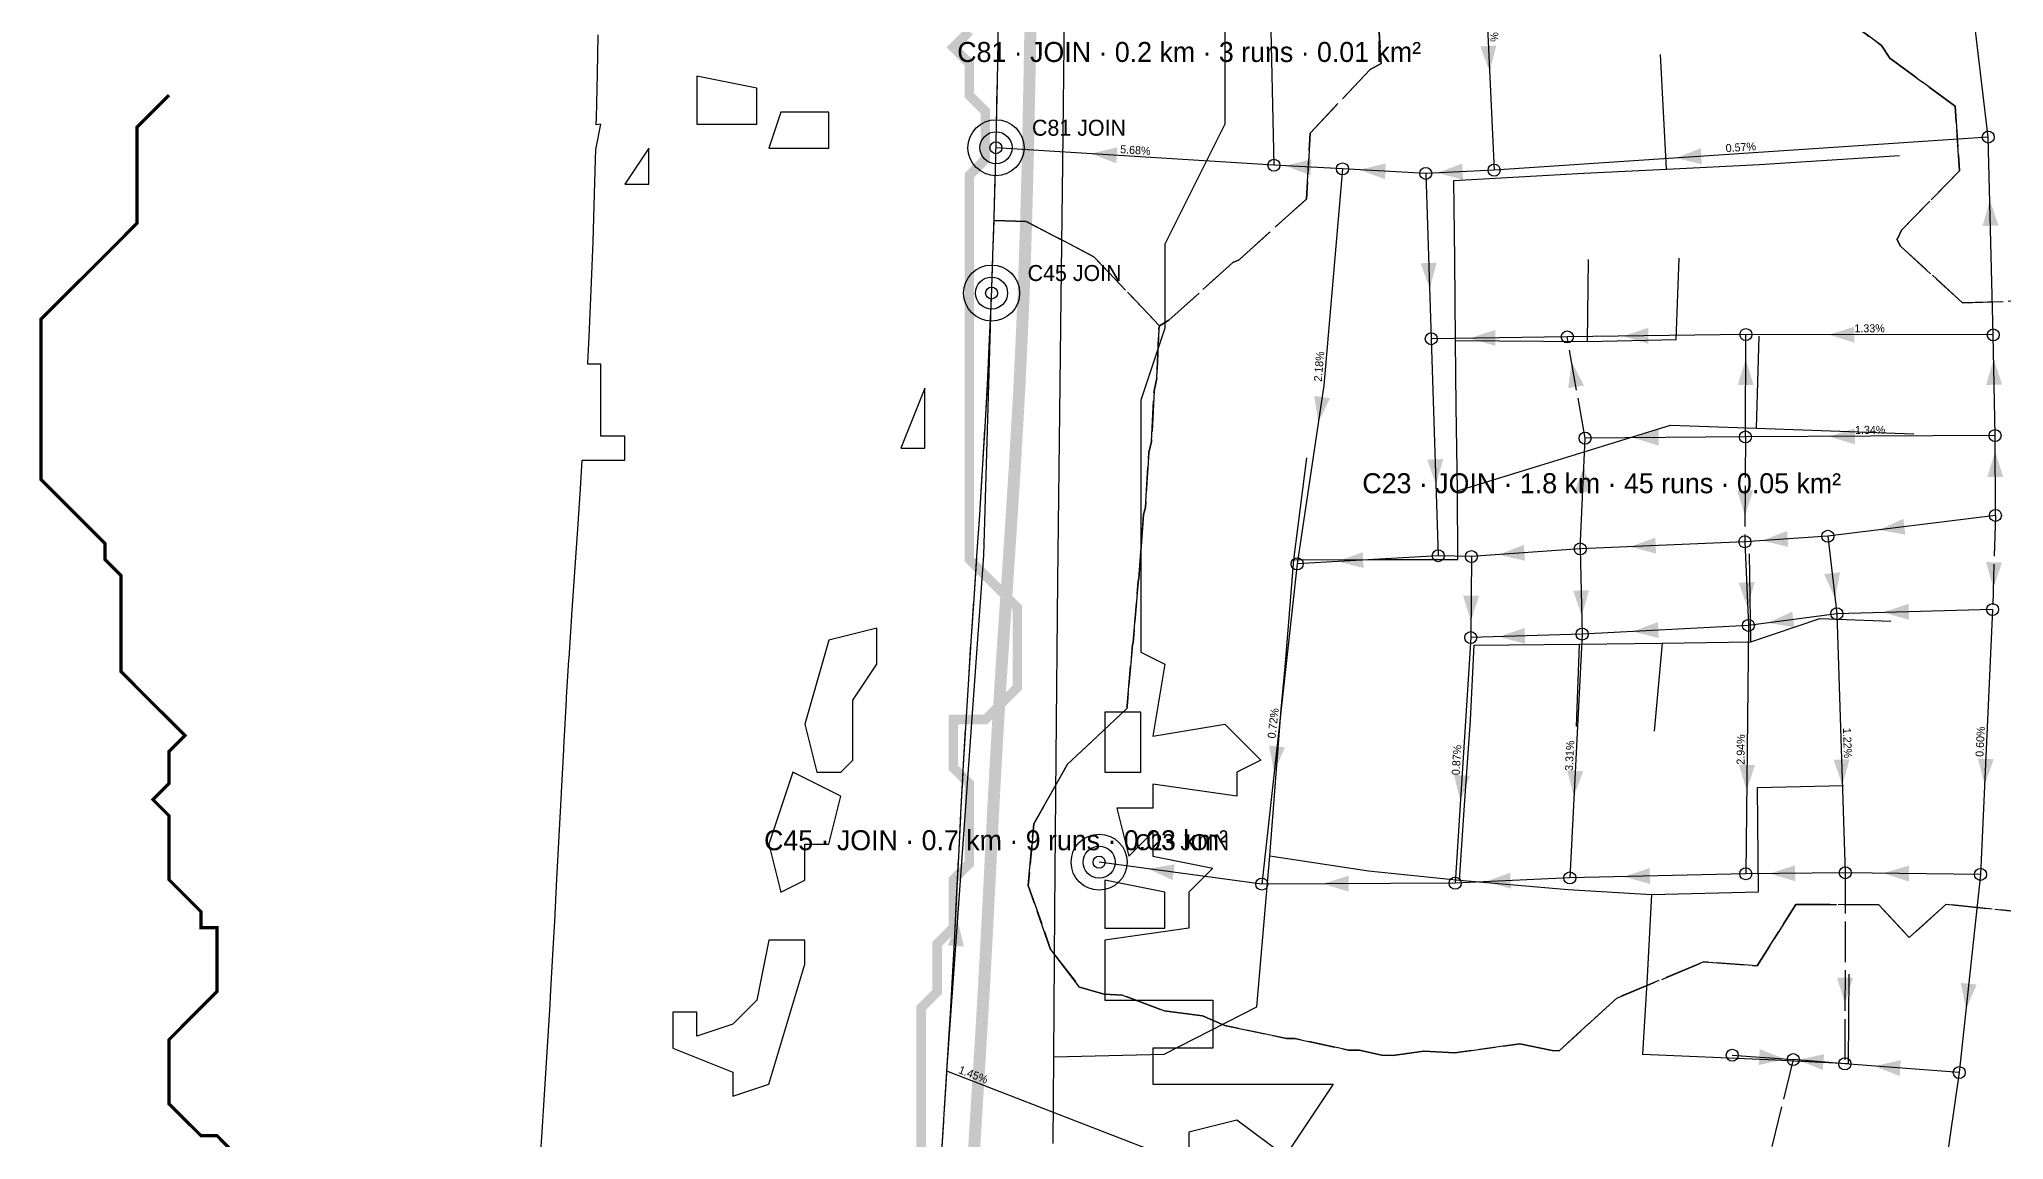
# Model space of a CAD drawing. Header units: metres. Extents: x 442821 to 452274, y 2561971 to 2571293.
# Drawn here: x 449831.5 to 450322.4, y 2569300.1 to 2569575.2 of the extents above; entities that cross this region are included whole.
import ezdxf
from ezdxf.enums import TextEntityAlignment as Align

# ---------------------------------------------------------------- set-up
doc = ezdxf.new("R2010")
doc.units = ezdxf.units.M
doc.header["$LTSCALE"] = 8
doc.linetypes.add('DASHDOT', pattern=[3.556, 2.54, -0.508, 0, -0.508])
doc.linetypes.add('DASHED', pattern=[1.524, 1.27, -0.254])
for name, color, linetype in [('A_ARROWS', 7, 'Continuous'), ('A_BUILT_2006', 252, 'Continuous'), ('A_CATCH_LABEL', 7, 'Continuous'), ('A_CATCHMENTS', 7, 'Continuous'), ('A_ENVELOPE', 3, 'Continuous'), ('A_GRADIENT', 8, 'Continuous'), ('A_JUNCTIONS', 8, 'Continuous'), ('A_MAIN_PIPE', 5, 'Continuous'), ('A_OUTLET_LABEL', 7, 'Continuous'), ('A_OUTLETS', 7, 'Continuous'), ('A_RUNS', 7, 'Continuous'), ('A_STREAMS', 5, 'Continuous'), ('A_WADI', 4, 'Continuous')]:
    doc.layers.add(name, color=color, linetype=linetype)

msp = doc.modelspace()

# ---------------------------------------------------------------- linework, layer by layer
at = {"layer": 'A_ARROWS', "color": 4}
for points in [[(450193.92, 2569567.14), (450191.62, 2569573.44), (450195.62, 2569573.63)], [(450240.48, 2569545.54), (450246.73, 2569547.96), (450246.99, 2569543.97)], [(450161.49, 2569542.57), (450167.99, 2569544.22), (450167.77, 2569540.23)], [(450180.8, 2569541.82), (450187.1, 2569544.12), (450187.29, 2569540.12)], [(450178.94, 2569512.89), (450176.72, 2569519.22), (450180.72, 2569519.35)], [(450227.21, 2569500.99), (450233.58, 2569503.08), (450233.64, 2569499.08)], [(450278.71, 2569501.37), (450285.12, 2569503.36), (450285.11, 2569499.36)], [(450188.97, 2569500.49), (450195.34, 2569502.57), (450195.39, 2569498.57)], [(450214.44, 2569494.62), (450217.51, 2569488.66), (450213.57, 2569487.98)], [(450257.95, 2569495.16), (450259.92, 2569488.75), (450255.92, 2569488.77)], [(450319.92, 2569495.25), (450322.03, 2569488.88), (450318.03, 2569488.81)], [(450151.12, 2569479.46), (450150.09, 2569486.09), (450154.05, 2569485.5)], [(450229.81, 2569475.58), (450236.2, 2569477.63), (450236.23, 2569473.63)], [(450278.82, 2569475.91), (450285.21, 2569477.95), (450285.23, 2569473.95)], [(450180.54, 2569463.81), (450178.34, 2569470.14), (450182.33, 2569470.27)], [(450217.47, 2569468.42), (450219.2, 2569461.94), (450215.2, 2569462.11)], [(450320.28, 2569472.17), (450322.31, 2569465.78), (450318.31, 2569465.76)], [(450257.77, 2569456.07), (450255.8, 2569462.48), (450259.8, 2569462.47)], [(450291.26, 2569452.56), (450297.36, 2569455.34), (450297.86, 2569451.37)], [(450196.27, 2569446.38), (450202.51, 2569448.83), (450202.79, 2569444.84)], [(450229.05, 2569448.35), (450235.35, 2569450.63), (450235.53, 2569446.63)], [(450262.04, 2569449.88), (450268.29, 2569452.3), (450268.56, 2569448.31)], [(450155.95, 2569444.67), (450162.23, 2569447.03), (450162.46, 2569443.04)], [(450319.82, 2569438.07), (450318.01, 2569444.53), (450322.01, 2569444.41)], [(450258.44, 2569433.06), (450256.17, 2569439.37), (450260.17, 2569439.54)], [(450280.28, 2569435.38), (450277.56, 2569441.51), (450281.53, 2569441.97)], [(450189.25, 2569429.75), (450187.3, 2569436.16), (450191.3, 2569436.13)], [(450216.96, 2569431.04), (450214.82, 2569437.39), (450218.81, 2569437.48)], [(450292.29, 2569431.92), (450298.64, 2569434.09), (450298.75, 2569430.09)], [(450229.69, 2569427.18), (450235.98, 2569429.51), (450236.19, 2569425.52)], [(450263.5, 2569429.34), (450269.58, 2569432.16), (450270.1, 2569428.19)], [(450196.36, 2569425.87), (450202.69, 2569428.07), (450202.82, 2569424.07)], [(450140.09, 2569392.07), (450138.81, 2569398.66), (450142.78, 2569398.22)], [(450282.11, 2569388.76), (450279.91, 2569395.1), (450283.9, 2569395.23)], [(450317.65, 2569388.94), (450315.94, 2569395.42), (450319.94, 2569395.24)], [(450186.62, 2569384.82), (450185.03, 2569391.33), (450189.02, 2569391.08)], [(450215.01, 2569385.95), (450213.34, 2569392.44), (450217.33, 2569392.24)], [(450258.18, 2569387.44), (450256.25, 2569393.86), (450260.25, 2569393.82)], [(450108.63, 2569367.85), (450115.24, 2569368.97), (450114.71, 2569365.01)], [(450152.32, 2569364.1), (450158.71, 2569366.13), (450158.73, 2569362.13)], [(450192.79, 2569364.6), (450199.09, 2569366.88), (450199.27, 2569362.89)], [(450227.57, 2569365.88), (450233.92, 2569368.03), (450234.02, 2569364.03)], [(450263.9, 2569366.66), (450270.28, 2569368.73), (450270.33, 2569364.73)], [(450292.34, 2569366.75), (450298.77, 2569368.67), (450298.72, 2569364.67)]]:
    msp.add_solid(points, dxfattribs=at)
at = {"layer": 'A_ARROWS', "color": 3}
for points in [[(450094.36, 2569546.61), (450100.88, 2569548.2), (450100.63, 2569544.21)], [(450142.89, 2569543.58), (450149.39, 2569545.23), (450149.18, 2569541.23)]]:
    msp.add_solid(points, dxfattribs=at)
at = {"layer": 'A_ARROWS', "color": 2}
for points in [[(450318.97, 2569534.99), (450321.13, 2569528.64), (450317.13, 2569528.54)], [(450061, 2569354.94), (450062.54, 2569348.42), (450058.55, 2569348.7)], [(450282.75, 2569334.2), (450280.77, 2569340.6), (450284.77, 2569340.6)], [(450313.01, 2569332.75), (450311.7, 2569339.33), (450315.68, 2569338.9)], [(450267.71, 2569320.3), (450261.18, 2569318.77), (450261.47, 2569322.76)], [(450270.99, 2569320.05), (450277.53, 2569321.52), (450277.2, 2569317.54)], [(450290.17, 2569318.52), (450296.7, 2569320.03), (450296.4, 2569316.04)]]:
    msp.add_solid(points, dxfattribs=at)
at = {"layer": 'A_BUILT_2006', "color": 252}
for points in [[(450087.24, 2569544.2), (450087.66, 2569581.19)], [(450238.12, 2569542.74), (450236.68, 2569571.4)], [(450086.86, 2569510.6), (450087.24, 2569544.2)], [(450217.46, 2569541.71), (450238.12, 2569542.74)], [(450238.12, 2569542.74), (450261.38, 2569543.9)], [(450261.38, 2569543.9), (450296.4, 2569546.2)], [(450185.02, 2569539.94), (450217.46, 2569541.71)], [(450185.44, 2569499.94), (450185.24, 2569520.15), (450185.02, 2569539.94)], [(450218.39, 2569499.66), (450218.63, 2569520.15)], [(450240.54, 2569500.16), (450241.33, 2569520.49)], [(450086.46, 2569474.8), (450086.86, 2569510.6)], [(450185.44, 2569499.94), (450218.39, 2569499.66)], [(450185.6, 2569483.41), (450185.44, 2569499.94)], [(450218.39, 2569499.66), (450240.54, 2569500.16)], [(450260.64, 2569478.03), (450261.32, 2569500.96)], [(450185.9, 2569462.32), (450185.6, 2569483.41)], [(450212.19, 2569470.41), (450239.17, 2569478.77)], [(450239.17, 2569478.77), (450260.64, 2569478.03)], [(450086.06, 2569439.8), (450086.46, 2569474.8)], [(450260.64, 2569478.03), (450299.98, 2569476.57)], [(450145.04, 2569445.12), (450148.24, 2569470.55)], [(450185.9, 2569462.32), (450212.19, 2569470.41)], [(450186.02, 2569445.15), (450185.9, 2569462.32)], [(450141.88, 2569407.78), (450142.8, 2569418.27), (450145.04, 2569445.12)], [(450145.04, 2569445.12), (450165.94, 2569445.18)], [(450165.94, 2569445.18), (450186.02, 2569445.15)], [(450259.25, 2569424.62), (450258.9, 2569446.61)], [(450085.63, 2569395.83), (450086.06, 2569439.8)], [(450259.25, 2569424.62), (450276.49, 2569430.43)], [(450276.49, 2569430.43), (450294.25, 2569429.73)], [(450216.32, 2569424.04), (450237.07, 2569424.27)], [(450237.07, 2569424.27), (450235.08, 2569402.28)], [(450237.07, 2569424.27), (450259.25, 2569424.62)], [(450189.14, 2569405.03), (450190.07, 2569423.74), (450190.07, 2569423.74)], [(450190.07, 2569423.74), (450216.32, 2569424.04)], [(450216.32, 2569424.04), (450215.6, 2569403.45)], [(450139.01, 2569371.07), (450141.88, 2569407.78)], [(450187.67, 2569383.73), (450189.14, 2569405.03)], [(450085.31, 2569357.37), (450085.63, 2569395.83)], [(450260.91, 2569388.19), (450282.4, 2569388.71)], [(450261.1, 2569362.1), (450260.91, 2569388.18), (450260.91, 2569388.19)], [(450186.44, 2569365.03), (450187.67, 2569383.73)], [(450135.73, 2569333.35), (450139.01, 2569371.07)], [(450139.01, 2569371.07), (450163.64, 2569367.32)], [(450163.64, 2569367.32), (450186.44, 2569365.03)], [(450186.44, 2569365.03), (450213.55, 2569362.66)], [(450213.55, 2569362.66), (450234.43, 2569361.41)], [(450234.43, 2569361.41), (450234.43, 2569361.41), (450233.28, 2569340.87)], [(450234.43, 2569361.41), (450261.1, 2569362.1)], [(450085, 2569320.81), (450085.31, 2569357.37)], [(450233.28, 2569340.87), (450232.15, 2569321.54)], [(450283.65, 2569319.2), (450283.81, 2569341.54)], [(450112.56, 2569321.55), (450135.73, 2569333.35)], [(450085, 2569320.81), (450112.56, 2569321.55)], [(450232.15, 2569321.54), (450263.53, 2569320.17)], [(450084.82, 2569299.19), (450085, 2569320.81)], [(450263.53, 2569320.17), (450283.65, 2569319.2)]]:
    msp.add_lwpolyline(points, dxfattribs=at)
at = {"layer": 'A_CATCHMENTS', "color": 3, "linetype": 'DASHED'}
msp.add_lwpolyline([(450165.95, 2569583.31), (450166.83, 2569569.18), (450164.12, 2569567.67), (450149.06, 2569551.74), (450148.17, 2569535.27), (450131.32, 2569520.09), (450129.79, 2569519.44), (450113.77, 2569504.97), (450111.42, 2569503.59), (450111.36, 2569503.69), (450095.01, 2569520.85), (450078.13, 2569529.7), (450070.1, 2569529.94), (450070.1, 2569529.94), (450070.12, 2569530.62), (450070.45, 2569542.67), (450070.52, 2569545.87), (450070.69, 2569553.41), (450070.92, 2569564.62), (450071.11, 2569574.9), (450071.12, 2569575.71)], dxfattribs=at)
at = {"layer": 'A_CATCHMENTS', "color": 4, "linetype": 'DASHED'}
for points in [[(450331.64, 2569356.5), (450308.08, 2569359.02), (450298.83, 2569350.65), (450291.18, 2569358.88), (450270.47, 2569358.93), (450260.8, 2569343.59), (450247.48, 2569344.58), (450225.69, 2569335.53), (450211.34, 2569322.37), (450209.55, 2569322.41), (450201.5, 2569324.06), (450185.27, 2569321.85), (450177.47, 2569322.23), (450169.78, 2569321.14), (450166.97, 2569321.25), (450166.97, 2569321.25), (450161.36, 2569322.48), (450158.65, 2569322.55), (450145.23, 2569325.43), (450143.16, 2569325.44), (450127.78, 2569328.64), (450122.2, 2569331.12), (450112.62, 2569332.38), (450102.2, 2569336.26), (450097.6, 2569336.47), (450091.48, 2569338.26), (450084.23, 2569347.71), (450078.63, 2569363.65), (450080.03, 2569379.08), (450088.42, 2569394), (450103.31, 2569407.96), (450103.34, 2569408.27), (450103.32, 2569408.47), (450104.7, 2569423.9), (450104.82, 2569424.31), (450106.08, 2569439.72), (450106.26, 2569440.37), (450107.44, 2569456.42), (450107.91, 2569458.13), (450108.74, 2569471.88), (450109.45, 2569474.66), (450110.06, 2569487.34), (450110.8, 2569490.47), (450111.24, 2569502.8), (450111.42, 2569503.59), (450113.77, 2569504.97), (450129.79, 2569519.44), (450131.32, 2569520.09), (450148.17, 2569535.27), (450149.06, 2569551.74), (450164.12, 2569567.67), (450166.83, 2569569.18), (450165.95, 2569583.31)], [(450280.61, 2569581.96), (450291.85, 2569573.69), (450293.98, 2569570.49), (450310.3, 2569558.49), (450311.38, 2569542.35), (450296.87, 2569527.47), (450295.95, 2569525.46), (450295.71, 2569525.22), (450296.66, 2569523.47), (450312.09, 2569509.37), (450333.69, 2569509.91)]]:
    msp.add_lwpolyline(points, dxfattribs=at)
at = {"layer": 'A_CATCHMENTS', "color": 2, "linetype": 'DASHED'}
for points in [[(450333.69, 2569509.91), (450312.09, 2569509.37), (450296.66, 2569523.47), (450295.71, 2569525.22), (450295.95, 2569525.46), (450296.87, 2569527.47), (450311.38, 2569542.35), (450310.3, 2569558.49), (450293.98, 2569570.49), (450291.85, 2569573.69), (450280.61, 2569581.96)], [(450056.87, 2569294.53), (450057.63, 2569306.5), (450058.29, 2569317.23), (450058.95, 2569327.96), (450059.08, 2569330.27), (450059.77, 2569342.25), (450060.16, 2569349.42), (450060.72, 2569360.15), (450061.27, 2569370.89), (450061.82, 2569381.64), (450062.39, 2569392.39), (450062.4, 2569392.53), (450063.08, 2569404.51), (450063.66, 2569413.89), (450064.36, 2569424.64), (450065.09, 2569435.37), (450065.81, 2569446.1), (450066.5, 2569456.37), (450067.21, 2569467.56), (450067.85, 2569478.28), (450068.44, 2569489.01), (450068.8, 2569496.26), (450068.9, 2569498.47), (450069.42, 2569510.46), (450069.82, 2569521.19), (450070.1, 2569529.94), (450078.13, 2569529.7), (450078.13, 2569529.7), (450095.01, 2569520.85), (450111.36, 2569503.69), (450111.42, 2569503.59), (450111.24, 2569502.8), (450110.8, 2569490.47), (450110.06, 2569487.34), (450109.45, 2569474.66), (450108.74, 2569471.88), (450107.91, 2569458.13), (450107.44, 2569456.42), (450106.26, 2569440.37), (450106.08, 2569439.72), (450104.82, 2569424.31), (450104.7, 2569423.9), (450103.32, 2569408.47), (450103.34, 2569408.27), (450103.31, 2569407.96), (450088.42, 2569394), (450080.03, 2569379.08), (450078.63, 2569363.65), (450084.23, 2569347.71), (450091.48, 2569338.26), (450097.6, 2569336.47), (450102.2, 2569336.26), (450112.62, 2569332.38), (450122.2, 2569331.12), (450127.78, 2569328.64), (450143.16, 2569325.44), (450145.23, 2569325.43), (450158.65, 2569322.55), (450161.36, 2569322.48), (450166.97, 2569321.25), (450169.78, 2569321.14), (450177.47, 2569322.23), (450185.27, 2569321.85), (450201.5, 2569324.06), (450209.55, 2569322.41), (450211.34, 2569322.37), (450225.69, 2569335.53), (450247.48, 2569344.58), (450260.8, 2569343.59), (450270.47, 2569358.93), (450291.18, 2569358.88), (450298.83, 2569350.65), (450308.08, 2569359.02), (450331.64, 2569356.5)]]:
    msp.add_lwpolyline(points, dxfattribs=at)
at = {"layer": 'A_ENVELOPE', "color": 3}
msp.add_lwpolyline([(450056.87, 2569294.53), (450057.63, 2569306.5), (450058.29, 2569317.23), (450058.95, 2569327.96), (450059.08, 2569330.27), (450059.77, 2569342.25), (450060.16, 2569349.42), (450060.72, 2569360.15), (450061.27, 2569370.89), (450061.82, 2569381.64), (450062.39, 2569392.39), (450062.4, 2569392.53), (450063.08, 2569404.51), (450063.66, 2569413.89), (450064.36, 2569424.64), (450065.09, 2569435.37), (450065.81, 2569446.1), (450066.5, 2569456.37), (450067.21, 2569467.56), (450067.85, 2569478.28), (450068.44, 2569489.01), (450068.8, 2569496.26), (450068.9, 2569498.47), (450069.42, 2569510.46), (450069.82, 2569521.19), (450070.12, 2569530.62), (450070.45, 2569542.67), (450070.52, 2569545.87), (450070.69, 2569553.41), (450070.92, 2569564.62), (450071.11, 2569574.9), (450071.19, 2569582.34)], dxfattribs=at)
at = {"layer": 'A_JUNCTIONS'}
for centre in [(450318.57, 2569550.78), (450070.57, 2569548.1), (450140.04, 2569543.73), (450157.17, 2569542.81), (450177.96, 2569541.68), (450195.06, 2569542.49), (450069.47, 2569511.78), (450257.98, 2569501.4), (450319.81, 2569501.31), (450179.37, 2569500.36), (450213.36, 2569500.81), (450217.78, 2569475.5), (450257.86, 2569475.79), (450320.26, 2569476.15), (450320.36, 2569456.19), (450216.58, 2569447.81), (450257.74, 2569449.6), (450278.47, 2569450.97), (450145.84, 2569444.09), (450181.1, 2569446.11), (450189.38, 2569445.9), (450319.65, 2569432.66), (450258.63, 2569428.69), (450280.72, 2569431.61), (450189.22, 2569425.64), (450217.06, 2569426.52), (450096.34, 2569369.5), (450136.99, 2569364.02), (450185.32, 2569364.26), (450213.98, 2569365.56), (450257.96, 2569366.6), (450282.83, 2569366.86), (450316.62, 2569366.45), (450254.58, 2569321.25), (450269.81, 2569320.15), (450282.72, 2569319.09), (450311.32, 2569316.91)]:
    msp.add_circle(centre, 1.5, dxfattribs=at)
at = {"layer": 'A_MAIN_PIPE', "color": 5, "const_width": 3}
msp.add_lwpolyline([(450079.19, 2569582.3), (450079.11, 2569574.79), (450078.92, 2569564.47), (450078.69, 2569553.24), (450078.52, 2569545.73), (450078.52, 2569545.69), (450078.44, 2569542.47), (450078.12, 2569530.39), (450077.82, 2569520.92), (450077.42, 2569510.14), (450076.89, 2569498.12), (450076.79, 2569495.88), (450076.43, 2569488.59), (450075.83, 2569477.82), (450075.19, 2569467.06), (450074.48, 2569455.86), (450073.8, 2569445.57), (450073.07, 2569434.83), (450072.35, 2569424.11), (450071.65, 2569413.39), (450071.07, 2569404.04), (450070.39, 2569392.08), (450070.38, 2569391.95), (450069.81, 2569381.22), (450069.26, 2569370.49), (450068.71, 2569359.74), (450068.15, 2569348.99), (450067.76, 2569341.81), (450067.07, 2569329.81), (450066.93, 2569327.49), (450066.28, 2569316.74), (450066.2, 2569315.47), (450065.61, 2569306.01), (450064.86, 2569294.02)], dxfattribs=at)
at = {"layer": 'A_OUTLETS', "color": 5}
for centre, radius in [((450070.57, 2569548.1), 7), ((450070.57, 2569548.1), 4), ((450069.47, 2569511.78), 7), ((450069.47, 2569511.78), 4), ((450096.34, 2569369.5), 7), ((450096.34, 2569369.5), 4)]:
    msp.add_circle(centre, radius, dxfattribs=at)
at = {"layer": 'A_RUNS', "color": 2}
for points in [[(450318.57, 2569550.78), (450310.36, 2569619.42)], [(450319.81, 2569501.31), (450318.57, 2569550.78)], [(450257.57, 2569270.39), (450200.31, 2569281.33), (450160.19, 2569277.78), (450058.29, 2569317.23), (450067.54, 2569446.16), (450069.47, 2569511.78)], [(450316.62, 2569366.45), (450311.32, 2569316.91)], [(450282.72, 2569319.09), (450269.81, 2569320.15)], [(450311.32, 2569316.91), (450282.72, 2569319.09)], [(450311.32, 2569316.91), (450303.2, 2569260.93)]]:
    msp.add_lwpolyline(points, dxfattribs=at)
at = {"layer": 'A_RUNS', "color": 3}
for points in [[(450191.74, 2569614.1), (450138.43, 2569615.15), (450140.04, 2569543.73)], [(450140.04, 2569543.73), (450070.57, 2569548.1)], [(450157.17, 2569542.81), (450140.04, 2569543.73)]]:
    msp.add_lwpolyline(points, dxfattribs=at)
at = {"layer": 'A_RUNS', "color": 4}
for points in [[(450191.74, 2569614.1), (450195.06, 2569542.49)], [(450318.57, 2569550.78), (450195.06, 2569542.49)], [(450157.17, 2569542.81), (450152.5, 2569488.66), (450145.84, 2569444.09)], [(450177.96, 2569541.68), (450157.17, 2569542.81)], [(450195.06, 2569542.49), (450177.96, 2569541.68)], [(450177.96, 2569541.68), (450179.37, 2569500.36)], [(450213.36, 2569500.81), (450179.37, 2569500.36)], [(450179.37, 2569500.36), (450181.1, 2569446.11)], [(450257.98, 2569501.4), (450213.36, 2569500.81)], [(450257.86, 2569475.79), (450257.98, 2569501.4)], [(450319.81, 2569501.31), (450257.98, 2569501.4)], [(450320.26, 2569476.15), (450319.81, 2569501.31)], [(450216.58, 2569447.81), (450217.78, 2569475.5)], [(450257.86, 2569475.79), (450217.78, 2569475.5)], [(450320.26, 2569476.15), (450257.86, 2569475.79)], [(450320.36, 2569456.19), (450320.26, 2569476.15)], [(450320.36, 2569456.19), (450278.47, 2569450.97)], [(450257.74, 2569449.6), (450216.58, 2569447.81)], [(450278.47, 2569450.97), (450257.74, 2569449.6)], [(450257.74, 2569449.6), (450258.63, 2569428.69)], [(450278.47, 2569450.97), (450280.72, 2569431.61)], [(450145.84, 2569444.09), (450136.99, 2569364.02)], [(450181.1, 2569446.11), (450145.84, 2569444.09)], [(450189.38, 2569445.9), (450181.1, 2569446.11)], [(450189.38, 2569445.9), (450189.22, 2569425.64)], [(450216.58, 2569447.81), (450189.38, 2569445.9)], [(450216.58, 2569447.81), (450217.06, 2569426.52)], [(450280.72, 2569431.61), (450258.63, 2569428.69)], [(450319.65, 2569432.66), (450280.72, 2569431.61)], [(450280.72, 2569431.61), (450282.83, 2569366.86)], [(450319.65, 2569432.66), (450316.62, 2569366.45)], [(450189.22, 2569425.64), (450185.32, 2569364.26)], [(450217.06, 2569426.52), (450189.22, 2569425.64)], [(450217.06, 2569426.52), (450213.98, 2569365.56)], [(450258.63, 2569428.69), (450217.06, 2569426.52)], [(450258.63, 2569428.69), (450257.96, 2569366.6)], [(450136.99, 2569364.02), (450096.34, 2569369.5)], [(450213.98, 2569365.56), (450185.32, 2569364.26)], [(450257.96, 2569366.6), (450213.98, 2569365.56)], [(450282.83, 2569366.86), (450257.96, 2569366.6)], [(450316.62, 2569366.45), (450282.83, 2569366.86)], [(450185.32, 2569364.26), (450136.99, 2569364.02)]]:
    msp.add_lwpolyline(points, dxfattribs=at)
at = {"layer": 'A_RUNS', "color": 4, "linetype": 'DASHED'}
for points in [[(450217.78, 2569475.5), (450213.36, 2569500.81)], [(450257.86, 2569475.79), (450257.74, 2569449.6)], [(450320.36, 2569456.19), (450319.65, 2569432.66)]]:
    msp.add_lwpolyline(points, dxfattribs=at)
at = {"layer": 'A_RUNS', "color": 2, "linetype": 'DASHED'}
for points in [[(450282.83, 2569366.86), (450282.72, 2569319.09)], [(450269.81, 2569320.15), (450257.57, 2569270.39)]]:
    msp.add_lwpolyline(points, dxfattribs=at)
at = {"layer": 'A_RUNS', "color": 2, "linetype": 'DASHDOT'}
msp.add_lwpolyline([(450254.58, 2569321.25), (450269.81, 2569320.15)], dxfattribs=at)
at = {"layer": 'A_STREAMS', "color": 5}
for points, const_width in [([(450063.9, 2569577.22), (450059.9, 2569573.22), (450063.9, 2569569.22), (450063.9, 2569565.22), (450063.9, 2569561.22), (450067.9, 2569557.22), (450067.9, 2569553.21), (450067.9, 2569549.21), (450067.9, 2569545.21), (450063.9, 2569541.21), (450063.9, 2569537.21), (450063.9, 2569533.21), (450063.9, 2569529.21), (450063.9, 2569525.2), (450063.9, 2569521.2), (450063.9, 2569517.2), (450063.9, 2569513.2), (450063.9, 2569509.2), (450063.9, 2569505.2), (450063.9, 2569501.2), (450063.9, 2569497.19), (450063.9, 2569493.19), (450063.9, 2569489.19), (450063.9, 2569485.19), (450063.9, 2569481.19), (450063.9, 2569477.19), (450063.9, 2569473.19), (450063.9, 2569469.18), (450063.9, 2569465.18), (450063.9, 2569461.18), (450063.9, 2569457.18), (450063.9, 2569453.18), (450063.9, 2569449.18), (450063.9, 2569445.18), (450067.9, 2569441.17), (450071.9, 2569437.17), (450075.9, 2569433.17), (450075.9, 2569429.17), (450075.9, 2569425.17), (450075.9, 2569421.17), (450075.9, 2569417.17), (450075.9, 2569413.16), (450071.9, 2569409.16), (450067.9, 2569405.16), (450063.9, 2569405.16), (450059.9, 2569405.16), (450059.9, 2569401.16), (450059.9, 2569397.16), (450059.9, 2569393.16), (450063.9, 2569389.16), (450063.9, 2569385.16), (450063.9, 2569381.15), (450063.9, 2569377.15), (450063.9, 2569373.15), (450063.9, 2569369.15), (450059.9, 2569365.15), (450059.9, 2569361.15), (450059.9, 2569357.15), (450059.9, 2569353.14), (450055.9, 2569349.14), (450055.9, 2569345.14), (450055.9, 2569341.14), (450055.9, 2569337.14), (450051.9, 2569333.14), (450051.9, 2569329.14), (450051.9, 2569325.13), (450051.9, 2569321.13), (450051.9, 2569317.13), (450051.9, 2569313.13), (450051.9, 2569309.13), (450051.9, 2569305.13), (450051.9, 2569301.13), (450051.9, 2569297.12)], 2.4), ([(449863.87, 2569561.22), (449859.87, 2569557.22), (449855.87, 2569553.21), (449855.87, 2569549.21), (449855.87, 2569545.21), (449855.87, 2569541.21), (449855.87, 2569537.21), (449855.87, 2569533.21), (449855.87, 2569529.21), (449851.87, 2569525.2), (449847.87, 2569521.2), (449843.87, 2569517.2), (449839.87, 2569513.2), (449835.87, 2569509.2), (449831.87, 2569505.2), (449831.87, 2569501.2), (449831.87, 2569497.19), (449831.87, 2569493.19), (449831.87, 2569489.19), (449831.87, 2569485.19), (449831.87, 2569481.19), (449831.87, 2569477.19), (449831.87, 2569473.19), (449831.87, 2569469.18), (449831.87, 2569465.18), (449835.87, 2569461.18), (449839.87, 2569457.18), (449843.87, 2569453.18), (449847.87, 2569449.18), (449847.87, 2569445.18), (449851.87, 2569441.17), (449851.87, 2569437.17), (449851.87, 2569433.17), (449851.87, 2569429.17), (449851.87, 2569425.17), (449851.87, 2569421.17), (449851.87, 2569417.17), (449855.87, 2569413.16), (449859.87, 2569409.16), (449863.87, 2569405.16), (449867.87, 2569401.16), (449863.87, 2569397.16), (449863.87, 2569393.16), (449863.87, 2569389.16), (449859.87, 2569385.16), (449863.87, 2569381.15), (449863.87, 2569377.15), (449863.87, 2569373.15), (449863.87, 2569369.15), (449863.87, 2569365.15), (449867.87, 2569361.15), (449871.87, 2569357.15), (449871.87, 2569353.14), (449875.87, 2569353.14), (449875.87, 2569349.14), (449875.87, 2569345.14), (449875.87, 2569341.14), (449875.87, 2569337.14), (449871.87, 2569333.14), (449867.87, 2569329.14), (449863.87, 2569325.13), (449863.87, 2569321.13), (449863.87, 2569317.13), (449863.87, 2569313.13), (449863.87, 2569309.13), (449867.87, 2569305.13), (449871.87, 2569301.13), (449875.87, 2569301.13), (449879.87, 2569297.12)], 0.8)]:
    msp.add_lwpolyline(points, dxfattribs=dict(at, const_width=const_width))
at = {"layer": 'A_WADI', "color": 4}
for points in [[(450127.8, 2569587.01), (450127.8, 2569554.01), (450112.8, 2569524.01), (450112.8, 2569503.01), (450106.8, 2569485.01), (450106.8, 2569422.01), (450112.8, 2569419.01), (450109.8, 2569401.01), (450127.8, 2569404.01), (450136.8, 2569395.01), (450130.8, 2569392.01), (450130.8, 2569386.01), (450109.8, 2569389.01), (450109.8, 2569383.01), (450100.8, 2569383.01), (450103.8, 2569371.01), (450109.8, 2569377.01), (450109.8, 2569371.01), (450124.8, 2569368.01), (450118.8, 2569362.01), (450118.8, 2569353.01), (450097.8, 2569350.01), (450097.8, 2569335.01), (450124.8, 2569335.01), (450124.8, 2569323.01), (450109.8, 2569323.01), (450109.8, 2569314.01), (450154.8, 2569314.01), (450142.8, 2569296.01), (450130.8, 2569305.01), (450118.8, 2569302.01), (450118.8, 2569296.01)], [(449956.85, 2569297.28), (449957.07, 2569300.79), (449957.82, 2569312.74), (449958.48, 2569323.37), (449959.12, 2569333.87), (449959.25, 2569336.03), (449959.93, 2569347.84), (449960.3, 2569354.73), (449960.85, 2569365.3), (449961.4, 2569375.98), (449961.95, 2569386.77), (449961.96, 2569386.96), (449962.53, 2569397.71), (449962.55, 2569398.09), (449963.24, 2569410.21), (449963.27, 2569410.68), (449963.85, 2569420.06), (449963.87, 2569420.41), (449964.58, 2569431.15), (449964.59, 2569431.36), (449965.31, 2569442.09), (449966.04, 2569452.8), (449966.71, 2569462.87), (449967.16, 2569470.01), (449977.8, 2569470.01), (449977.8, 2569476.01), (449971.8, 2569476.01), (449971.8, 2569494.01), (449968.56, 2569494.01), (449968.57, 2569494.25), (449968.91, 2569500.95), (449968.99, 2569502.86), (449969.51, 2569514.51), (449969.88, 2569524.64), (449970.16, 2569533.56), (449970.48, 2569545.15), (449970.53, 2569547.67), (449971.8, 2569554.01), (449970.67, 2569553.79), (449970.71, 2569555.59), (449970.94, 2569566.56), (449971.12, 2569576.35)]]:
    msp.add_lwpolyline(points, dxfattribs=at)
for points in [[(449995.8, 2569554.01), (450010.8, 2569554.01), (450010.8, 2569563.01), (449995.8, 2569566.01), (449995.8, 2569554.01)], [(450013.8, 2569548.01), (450028.8, 2569548.01), (450028.8, 2569557.01), (450016.8, 2569557.01), (450013.8, 2569548.01)], [(449983.8, 2569539.01), (449983.8, 2569548.01), (449977.8, 2569539.01), (449983.8, 2569539.01)], [(450052.8, 2569473.01), (450052.8, 2569488.01), (450046.8, 2569473.01), (450052.8, 2569473.01)], [(450022.8, 2569404.01), (450025.8, 2569392.01), (450031.8, 2569392.01), (450034.8, 2569395.01), (450034.8, 2569410.01), (450040.8, 2569419.01), (450040.8, 2569428.01), (450028.8, 2569425.01), (450022.8, 2569404.01)], [(450097.8, 2569392.01), (450106.8, 2569392.01), (450106.8, 2569407.01), (450097.8, 2569407.01), (450097.8, 2569392.01)], [(450013.8, 2569374.01), (450016.8, 2569362.01), (450022.8, 2569365.01), (450022.8, 2569374.01), (450028.8, 2569374.01), (450031.8, 2569386.01), (450019.8, 2569392.01), (450013.8, 2569374.01)], [(450097.8, 2569353.01), (450112.8, 2569353.01), (450112.8, 2569362.01), (450097.8, 2569365.01), (450097.8, 2569353.01)], [(450010.8, 2569335.01), (450004.8, 2569329.01), (449995.8, 2569326.01), (449995.8, 2569332.01), (449989.8, 2569332.01), (449989.8, 2569323.01), (450004.8, 2569317.01), (450004.8, 2569311.01), (450013.8, 2569314.01), (450022.8, 2569344.01), (450022.8, 2569350.01), (450013.8, 2569350.01), (450010.8, 2569335.01)]]:
    msp.add_lwpolyline(points, close=True, dxfattribs=at)

# ---------------------------------------------------------------- texts
at = {"layer": 'A_CATCH_LABEL', "color": 3}
msp.add_text('C81 · JOIN · 0.2 km · 3 runs · 0.01 km²', height=5, dxfattribs=at).set_placement((450118.85, 2569572.04), align=Align.MIDDLE_CENTER)
at = {"layer": 'A_CATCH_LABEL', "color": 4}
msp.add_text('C23 · JOIN · 1.8 km · 45 runs · 0.05 km²', height=5, dxfattribs=at).set_placement((450221.95, 2569464.23), align=Align.MIDDLE_CENTER)
at = {"layer": 'A_CATCH_LABEL', "color": 2}
msp.add_text('C45 · JOIN · 0.7 km · 9 runs · 0.03 km²', height=5, dxfattribs=at).set_placement((450070.57, 2569374.99), align=Align.MIDDLE_CENTER)
at = {"layer": 'A_GRADIENT', "color": 4}
for s, rotation, p in [('1.97%', -87.3378, (450193.4, 2569578.3)), ('0.57%', 3.8391, (450256.82, 2569546.64)), ('1.33%', 359.9165, (450288.9, 2569501.36)), ('2.18%', 85.072, (450152.9, 2569493.29)), ('1.34%', 0.3369, (450289.06, 2569475.97)), ('0.72%', 83.6892, (450141.42, 2569404.06)), ('3.31%', 87.1071, (450215.52, 2569396.04)), ('2.94%', 89.3818, (450258.29, 2569397.65)), ('1.22%', -88.1365, (450281.77, 2569399.24)), ('0.60%', 87.3742, (450318.13, 2569399.56)), ('0.87%', 86.3642, (450187.27, 2569394.95))]:
    msp.add_text(s, height=2, rotation=rotation, dxfattribs=at).set_placement(p, align=Align.BOTTOM_CENTER)
at = {"layer": 'A_GRADIENT', "color": 3}
msp.add_text('5.68%', height=2, rotation=356.3998, dxfattribs=at).set_placement((450105.3, 2569545.92), align=Align.BOTTOM_CENTER)
at = {"layer": 'A_GRADIENT', "color": 2}
msp.add_text('1.45%', height=2, rotation=338.8334, dxfattribs=at).set_placement((450064.33, 2569314.9), align=Align.BOTTOM_CENTER)
at = {"layer": 'A_OUTLET_LABEL', "color": 5}
for s, p in [('C81 JOIN', (450079.57, 2569551.1)), ('C45 JOIN', (450078.47, 2569514.78)), ('C23 JOIN', (450105.34, 2569372.5))]:
    msp.add_text(s, height=4, dxfattribs=at).set_placement(p)

doc.saveas('drawing.dxf')
